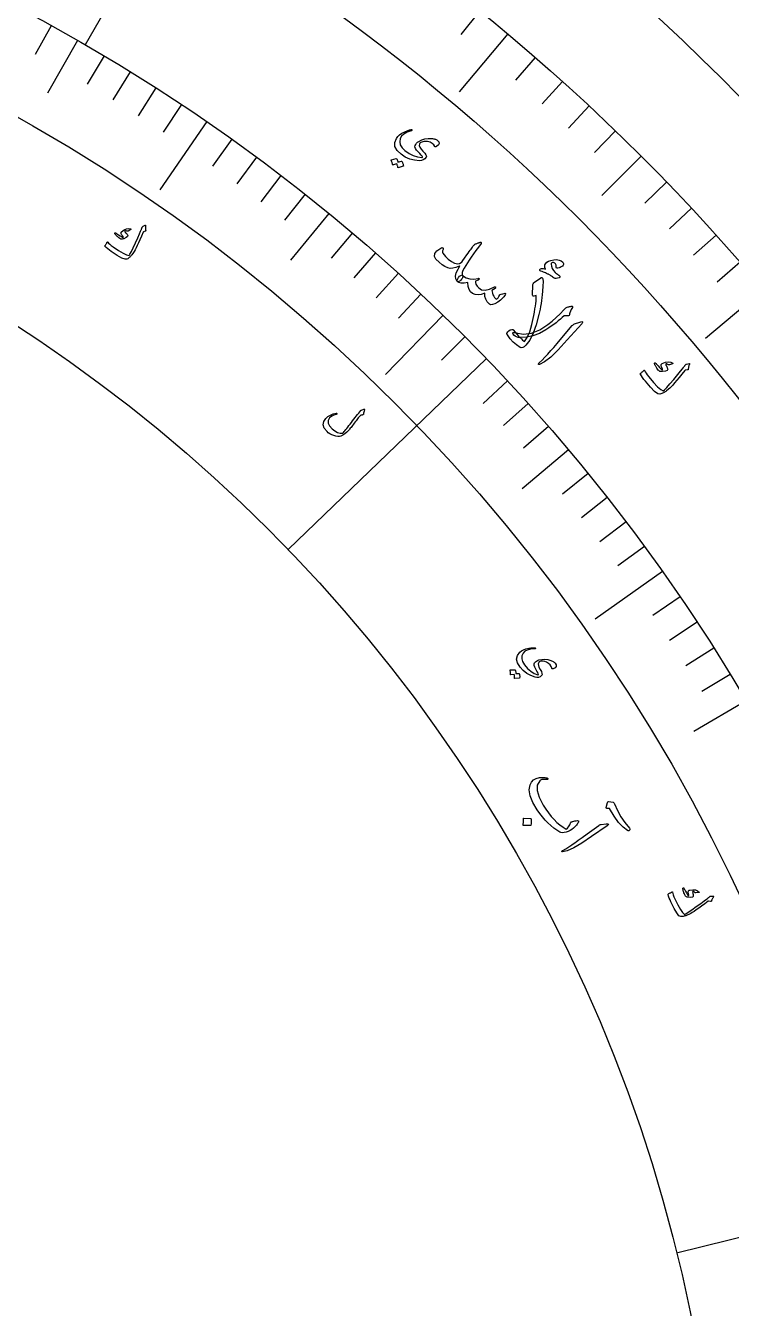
# Model space of a CAD drawing. Header units: millimetres. Extents: x -92 to 92, y -92 to 120.
# Drawn here: x 34.4 to 62.8, y 12.7 to 64.5 of the extents above; entities that cross this region are included whole.
import ezdxf

# ---------------------------------------------------------------- set-up
doc = ezdxf.new("R2010")
doc.units = ezdxf.units.MM
for name, color, linetype in [('ENGRAVE', 7, 'Continuous'), ('ENGRAVE_FINE', 8, 'Continuous'), ('TEXT', 5, 'Continuous')]:
    doc.layers.add(name, color=color, linetype=linetype)

msp = doc.modelspace()

# ---------------------------------------------------------------- linework, layer by layer
at = {"layer": 'ENGRAVE'}
for points in [[(41.8563, 72.4972), (36.7688, 63.6853)], [(36.4719, 63.8558), (35.2608, 61.7353)], [(53.8094, 64.1275), (51.8472, 61.7891)], [(41.6785, 60.586), (39.7912, 57.8425)], [(59.1937, 59.1937), (57.6108, 57.6108)], [(46.6014, 56.8865), (45.0539, 54.9974)], [(64.1275, 53.8094), (61.7891, 51.8472)], [(51.2054, 52.7804), (48.8867, 50.3903)], [(52.9502, 51.0298), (44.9577, 43.3272)], [(56.2623, 47.3531), (54.394, 45.7807)], [(60.0495, 42.4478), (57.3303, 40.5257)], [(63.4176, 37.2286), (61.3117, 35.9923)], [(71.3957, 17.6188), (60.619, 14.9593)]]:
    msp.add_lwpolyline(points, dxfattribs=at)
for radius in [90.65, 90.65, 88.2219, 83.7125, 83.7125, 80.1513, 73.5375, 73.5375, 69.6525, 62.4375, 62.4375]:
    msp.add_circle((0, 0), radius, dxfattribs=at)
at = {"layer": 'ENGRAVE_FINE'}
for points in [[(52.682, 65.0568), (51.9136, 64.1079)], [(35.3998, 64.4563), (34.7586, 63.2888)], [(37.5342, 63.2372), (36.8543, 62.0918)], [(54.9203, 63.1786), (54.1193, 62.2571)], [(38.5863, 62.6008), (37.8874, 61.4669)], [(56.0146, 62.2105), (55.1976, 61.3031)], [(39.6279, 61.9467), (38.9101, 60.8246)], [(40.6587, 61.275), (39.9223, 60.1652)], [(57.0918, 61.2234), (56.2591, 60.3305)], [(58.1516, 60.2177), (57.3034, 59.3394)], [(42.6869, 59.8798), (41.9137, 58.7952)], [(43.6837, 59.1566), (42.8925, 58.085)], [(44.6686, 58.4165), (43.8595, 57.3584)], [(60.2177, 58.1516), (59.3394, 57.3034)], [(45.6412, 57.6597), (44.8145, 56.6153)], [(61.2234, 57.0918), (60.3305, 56.2591)], [(47.5488, 56.097), (46.6875, 55.0809)], [(62.2105, 56.0146), (61.3031, 55.1976)], [(48.4832, 55.2915), (47.605, 54.29)], [(63.1786, 54.9203), (62.2571, 54.1193)], [(49.4042, 54.47), (48.5094, 53.4834)], [(50.3117, 53.6329), (49.4004, 52.6615)], [(52.085, 51.9126), (51.1415, 50.9723)], [(53.8007, 50.1323), (52.8262, 49.2242)], [(54.6365, 49.2201), (53.6468, 48.3286)], [(55.4571, 48.2937), (54.4526, 47.4189)], [(57.0519, 46.3987), (56.0185, 45.5583)], [(57.8257, 45.4308), (56.7783, 44.6079)], [(58.5834, 44.4495), (57.5222, 43.6443)], [(59.3247, 43.455), (58.2502, 42.6679)], [(60.7576, 41.428), (59.6571, 40.6776)], [(61.4486, 40.3959), (60.3356, 39.6642)], [(62.1225, 39.3518), (60.9972, 38.639)], [(62.7789, 38.2959), (61.6417, 37.6023)]]:
    msp.add_lwpolyline(points, dxfattribs=at)
at = {"layer": 'TEXT'}
for points in [[(50.8712, 59.5898), (50.8305, 59.6571), (50.7677, 59.7119), (50.6829, 59.7539), (50.576, 59.7833), (50.4986, 59.7905), (50.4238, 59.7841), (50.3516, 59.7642), (50.282, 59.7308), (50.2705, 59.7221), (50.2609, 59.7111), (50.253, 59.6978), (50.247, 59.6822), (50.2432, 59.6211), (50.266, 59.5535), (50.3153, 59.4791), (50.3911, 59.398), (50.4665, 59.3186), (50.513, 59.2513), (50.5306, 59.1961), (50.5193, 59.153), (50.4665, 59.0879), (50.4055, 59.0417), (50.3364, 59.0146), (50.2592, 59.0064), (50.0544, 59.0273), (49.8611, 59.0782), (49.6791, 59.1591), (49.5082, 59.2702), (49.3484, 59.4235), (49.264, 59.5807), (49.255, 59.7423), (49.3217, 59.9084), (49.3788, 59.9827), (49.4538, 60.0527), (49.5467, 60.1182), (49.6577, 60.1793), (49.6911, 60.1942), (49.7241, 60.2079), (49.7567, 60.2205), (49.7889, 60.2319), (49.821, 60.2421), (49.853, 60.2512), (49.8851, 60.2591), (49.9171, 60.2659), (49.9323, 60.2672), (49.9426, 60.2642), (49.948, 60.2572), (49.9484, 60.246), (49.945, 60.2354), (49.9392, 60.2268), (49.931, 60.2202), (49.9203, 60.2156), (49.7504, 60.1587), (49.6198, 60.0884), (49.5285, 60.0052), (49.4762, 59.9091), (49.4558, 59.7791), (49.4806, 59.6549), (49.5506, 59.5363), (49.6657, 59.4231), (49.8343, 59.3033), (50.0038, 59.2163), (50.1745, 59.162), (50.3464, 59.1405), (50.3582, 59.1409), (50.366, 59.1449), (50.3695, 59.1524), (50.369, 59.1635), (50.3553, 59.1947), (50.3229, 59.2389), (50.2717, 59.2959), (50.2017, 59.3656), (50.1332, 59.4397), (50.0897, 59.5068), (50.0713, 59.5669), (50.078, 59.6201), (50.1018, 59.6694), (50.1347, 59.7143), (50.1767, 59.755), (50.2279, 59.7913), (50.3439, 59.8497), (50.4691, 59.8878), (50.6036, 59.9058), (50.7472, 59.9033), (50.7837, 59.9006), (50.8177, 59.8963), (50.8491, 59.8903), (50.8781, 59.8827), (50.9045, 59.8736), (50.9283, 59.8633), (50.9497, 59.8518), (50.9684, 59.839), (51.0302, 59.7756), (51.0463, 59.7114), (51.0169, 59.6463), (50.9421, 59.5806), (50.9167, 59.5673), (50.8964, 59.5644), (50.8813, 59.5719), (50.8712, 59.5898)], [(49.5263, 58.9914), (49.5303, 58.9918), (49.5344, 58.9905), (49.5387, 58.9877), (49.5431, 58.9833), (49.5547, 58.9624), (49.5652, 58.9414), (49.5747, 58.9201), (49.583, 58.8987), (49.5902, 58.8768), (49.5963, 58.8544), (49.6014, 58.8313), (49.6054, 58.8077), (49.6051, 58.8018), (49.603, 58.7969), (49.5993, 58.7931), (49.5938, 58.7904), (49.3984, 58.7267), (49.3946, 58.7269), (49.3913, 58.7297), (49.3883, 58.7352), (49.3858, 58.7433), (49.3847, 58.7497), (49.3823, 58.7594), (49.3785, 58.7722), (49.3734, 58.7882), (49.3669, 58.8077), (49.359, 58.8307), (49.3496, 58.8574), (49.3389, 58.8877), (49.1861, 58.8388), (49.1804, 58.8381), (49.1758, 58.8406), (49.1725, 58.8462), (49.1703, 58.855), (49.1683, 58.8626), (49.1651, 58.8743), (49.1605, 58.8901), (49.1545, 58.9101), (49.147, 58.9343), (49.1377, 58.963), (49.1265, 58.9962), (49.1136, 59.0338), (49.1131, 59.0387), (49.1141, 59.0424), (49.1167, 59.0448), (49.1207, 59.0459), (49.3132, 59.1038), (49.3172, 59.1042), (49.3214, 59.103), (49.3256, 59.1001), (49.3301, 59.0957), (49.3406, 59.0788), (49.3501, 59.0614), (49.3585, 59.0436), (49.3658, 59.0255), (49.3721, 59.007), (49.3775, 58.9883), (49.382, 58.9695), (49.3856, 58.9505)], [(39.21, 56.384), (39.207, 56.3588), (39.2052, 56.3342), (39.2044, 56.3104), (39.2048, 56.2871), (39.2063, 56.2645), (39.2092, 56.2424), (39.2133, 56.2208), (39.2188, 56.1997), (39.2195, 56.1895), (39.2159, 56.1807), (39.2082, 56.1732), (39.1961, 56.1671), (39.129, 56.1376), (39.1221, 56.1341), (39.1166, 56.1309), (39.1126, 56.128), (39.1101, 56.1253), (39.0417, 55.9664), (38.9789, 55.8236), (38.9217, 55.6968), (38.87, 55.586), (38.824, 55.4913), (38.7835, 55.4129), (38.7487, 55.3509), (38.7195, 55.3051), (38.6608, 55.2212), (38.6407, 55.1957), (38.6193, 55.171), (38.5965, 55.147), (38.5723, 55.1239), (38.5467, 55.1016), (38.5195, 55.0802), (38.4908, 55.0597), (38.4605, 55.0402), (38.3808, 55.0355), (38.2484, 55.0867), (38.0631, 55.1935), (37.8244, 55.3553), (37.7517, 55.4087), (37.6858, 55.4599), (37.6265, 55.509), (37.5739, 55.5559), (37.5702, 55.5617), (37.5687, 55.5676), (37.5694, 55.5736), (37.5724, 55.5796), (37.5888, 55.6072), (37.6038, 55.6321), (37.6176, 55.6545), (37.6301, 55.6743), (37.6415, 55.6916), (37.6518, 55.7068), (37.6612, 55.7199), (37.6696, 55.7308), (37.6746, 55.7366), (37.6793, 55.7387), (37.6836, 55.7369), (37.6875, 55.7313), (37.7196, 55.6917), (37.7654, 55.6476), (37.8251, 55.5987), (37.8985, 55.545), (38.1224, 55.3917), (38.3045, 55.2817), (38.4451, 55.2154), (38.5444, 55.1931), (38.5807, 55.2453), (38.6362, 55.3474), (38.7109, 55.4995), (38.8046, 55.7017), (38.8968, 55.9052), (38.9658, 56.0597), (39.0117, 56.1649), (39.0347, 56.221), (39.0405, 56.2366), (39.046, 56.2513), (39.0511, 56.2649), (39.0558, 56.2775), (39.0601, 56.289), (39.0638, 56.2993), (39.067, 56.3083), (39.0697, 56.3161), (39.0766, 56.3325), (39.0856, 56.3465), (39.0968, 56.3579), (39.1101, 56.3669), (39.1886, 56.4091), (39.1944, 56.4116), (39.1993, 56.4124), (39.2035, 56.4116), (39.2068, 56.4092), (39.2094, 56.404), (39.2108, 56.3981), (39.211, 56.3914), (39.21, 56.384)], [(38.6124, 56.2688), (38.6154, 56.2661), (38.6173, 56.2629), (38.6182, 56.2591), (38.6181, 56.2547), (38.6169, 56.2516), (38.6151, 56.2486), (38.6128, 56.2456), (38.6098, 56.2427), (38.5107, 56.1765), (38.4999, 56.1703), (38.4903, 56.1664), (38.482, 56.1648), (38.475, 56.1655), (38.4489, 56.1743), (38.4248, 56.179), (38.4026, 56.1794), (38.3824, 56.1757), (38.3757, 56.1711), (38.3744, 56.1622), (38.3785, 56.149), (38.3879, 56.1315), (38.3953, 56.1215), (38.4032, 56.1115), (38.4116, 56.1015), (38.4204, 56.0914), (38.4299, 56.0813), (38.44, 56.0711), (38.4508, 56.0607), (38.4623, 56.0501), (38.4938, 56.0017), (38.4823, 55.9546), (38.4276, 55.909), (38.33, 55.8647), (38.2958, 55.8551), (38.2654, 55.8502), (38.2388, 55.8499), (38.216, 55.8542), (38.1941, 55.8634), (38.1663, 55.88), (38.1329, 55.9039), (38.0937, 55.9352), (38.0739, 55.9517), (38.0557, 55.968), (38.039, 55.9842), (38.0239, 56.0004), (38.01, 56.0161), (37.9972, 56.0311), (37.9855, 56.0453), (37.9749, 56.0589), (37.9696, 56.0692), (37.9673, 56.0785), (37.9677, 56.0869), (37.971, 56.0943), (37.9767, 56.1003), (37.9832, 56.103), (37.9906, 56.1022), (37.9989, 56.0981), (38.0242, 56.0833), (38.0526, 56.0661), (38.0841, 56.0464), (38.1188, 56.0243), (38.1833, 55.983), (38.2353, 55.953), (38.2747, 55.9344), (38.3016, 55.9273), (38.3058, 55.9274), (38.3092, 55.929), (38.3117, 55.9322), (38.3133, 55.937), (38.3135, 55.9405), (38.3123, 55.9447), (38.3095, 55.9495), (38.3054, 55.9551), (38.2634, 56.0015), (38.2464, 56.0219), (38.2337, 56.042), (38.2252, 56.0617), (38.2209, 56.081), (38.2198, 56.1011), (38.2231, 56.1187), (38.2308, 56.134), (38.2429, 56.1469), (38.3412, 56.2228), (38.4355, 56.2684), (38.5259, 56.2838), (38.6124, 56.2688)], [(51.9887, 54.378), (51.9987, 54.3513), (51.9998, 54.3232), (51.9923, 54.2936), (51.9759, 54.2625), (51.9517, 54.2279), (51.9252, 54.198), (51.8964, 54.1727), (51.8653, 54.1521), (51.8351, 54.138), (51.8088, 54.1325), (51.7864, 54.1355), (51.7679, 54.147), (51.712, 54.2412), (51.7, 54.3553), (51.7318, 54.4895), (51.8073, 54.6439), (51.8219, 54.669), (51.8346, 54.6908), (51.8454, 54.7092), (51.8542, 54.7242), (51.861, 54.736), (51.8659, 54.7443), (51.8688, 54.7493), (51.8698, 54.751), (51.8731, 54.7622), (51.8712, 54.768), (51.8642, 54.7683), (51.8519, 54.7631), (51.7145, 54.7054), (51.5923, 54.6738), (51.485, 54.6681), (51.3928, 54.6885), (51.2815, 54.7418), (51.165, 54.8191), (51.0433, 54.9203), (50.9161, 55.0455), (50.8537, 55.1536), (50.8668, 55.2637), (50.9555, 55.3761), (51.12, 55.4904), (51.1432, 55.5009), (51.1639, 55.5054), (51.1821, 55.5038), (51.1976, 55.4961), (51.2086, 55.4838), (51.2131, 55.4685), (51.2112, 55.45), (51.2028, 55.4285), (51.1848, 55.3826), (51.1772, 55.3421), (51.1801, 55.3071), (51.1934, 55.2775), (51.2986, 55.1447), (51.4131, 55.0344), (51.5371, 54.9463), (51.6705, 54.8806), (51.7377, 54.8618), (51.8048, 54.8589), (51.8717, 54.872), (51.9386, 54.9011), (51.9591, 54.9253), (52.0034, 54.9851), (52.0715, 55.0805), (52.1634, 55.2114), (52.2129, 55.281), (52.2578, 55.3438), (52.2979, 55.3998), (52.3334, 55.4488), (52.3638, 55.4908), (52.3886, 55.5255), (52.4078, 55.553), (52.4214, 55.5733), (52.4442, 55.6024), (52.4669, 55.6255), (52.4895, 55.6426), (52.512, 55.6537), (52.5422, 55.6654), (52.5704, 55.6762), (52.5965, 55.6862), (52.6206, 55.6953), (52.6425, 55.7038), (52.6621, 55.7117), (52.6793, 55.7191), (52.6941, 55.726), (52.7071, 55.7305), (52.7186, 55.7309), (52.7287, 55.7271), (52.7374, 55.7192), (52.7434, 55.7069), (52.7452, 55.6947), (52.7429, 55.6828), (52.7365, 55.6712), (52.6275, 55.5242), (52.5255, 55.3838), (52.4304, 55.2499), (52.3423, 55.1226), (52.2611, 55.0019), (52.1864, 54.888), (52.1185, 54.781), (52.0573, 54.6807), (52.005, 54.5825), (51.9761, 54.4993), (51.9707, 54.4311), (51.9887, 54.378)], [(55.6878, 54.2721), (55.6483, 54.3001), (55.6116, 54.326), (55.5776, 54.3497), (55.5462, 54.3713), (55.5176, 54.3903), (55.4917, 54.4066), (55.4685, 54.4202), (55.448, 54.4309), (55.4265, 54.4412), (55.4005, 54.4533), (55.3698, 54.4673), (55.3345, 54.4831), (55.2944, 54.5005), (55.2493, 54.5195), (55.1993, 54.54), (55.1444, 54.5619), (55.1238, 54.5726), (55.1105, 54.5861), (55.1045, 54.6022), (55.1057, 54.6211), (55.1252, 54.651), (55.169, 54.6645), (55.2371, 54.6616), (55.3295, 54.6423), (55.3108, 54.7086), (55.3042, 54.7664), (55.3098, 54.8156), (55.3275, 54.8564), (55.3806, 54.9135), (55.4545, 54.959), (55.5493, 54.9929), (55.6651, 55.015), (55.7826, 55.0208), (55.8824, 55.0058), (55.9646, 54.97), (56.0291, 54.9135), (56.0542, 54.8714), (56.0598, 54.8314), (56.0458, 54.7936), (56.0123, 54.758), (55.9688, 54.727), (55.9246, 54.703), (55.8797, 54.6861), (55.8341, 54.6762), (55.7969, 54.6744), (55.7722, 54.6823), (55.7598, 54.6997), (55.7597, 54.7266), (55.7644, 54.7621), (55.7611, 54.7949), (55.7499, 54.825), (55.7306, 54.8525), (55.7063, 54.8772), (55.6798, 54.894), (55.6511, 54.9028), (55.6203, 54.9037), (55.5906, 54.8972), (55.5701, 54.8838), (55.559, 54.8635), (55.5572, 54.8362), (55.5702, 54.7538), (55.6026, 54.67), (55.6543, 54.5847), (55.7253, 54.4979), (55.7324, 54.4912), (55.7407, 54.4841), (55.7503, 54.4767), (55.7612, 54.4689), (55.7731, 54.4606), (55.7861, 54.4516), (55.8, 54.442), (55.8148, 54.4317), (55.8307, 54.4203), (55.8452, 54.4101), (55.8582, 54.401), (55.8697, 54.3931), (55.8799, 54.3861), (55.8886, 54.3795), (55.8958, 54.3735), (55.9017, 54.368), (55.9111, 54.3561), (55.9164, 54.3439), (55.9175, 54.3316), (55.9145, 54.3191), (55.91, 54.3087), (55.9043, 54.3003), (55.8973, 54.2938), (55.889, 54.2893), (55.8182, 54.2699), (55.761, 54.2605), (55.7175, 54.2612), (55.6878, 54.2721)], [(53.7041, 53.6687), (53.7133, 53.667), (53.7185, 53.6593), (53.7197, 53.6456), (53.7167, 53.6259), (53.7065, 53.5978), (53.6859, 53.5637), (53.655, 53.5238), (53.6137, 53.4778), (53.5648, 53.4275), (53.5138, 53.3819), (53.4605, 53.341), (53.4051, 53.3048), (53.288, 53.2436), (53.1931, 53.2106), (53.1201, 53.2057), (53.0691, 53.2289), (52.9862, 53.3218), (52.9275, 53.426), (52.893, 53.5416), (52.8827, 53.6687), (52.7434, 53.6218), (52.6157, 53.6039), (52.4994, 53.615), (52.3945, 53.6552), (52.3102, 53.7237), (52.2509, 53.8197), (52.2165, 53.9434), (52.2067, 54.0948), (52.0604, 54.074), (51.9385, 54.0757), (51.8411, 54.1), (51.7679, 54.147), (51.7622, 54.1659), (51.7707, 54.1984), (51.7933, 54.2443), (51.8299, 54.3038), (51.8727, 54.3563), (51.9134, 54.3861), (51.9521, 54.3934), (51.9887, 54.378), (52.1321, 54.292), (52.2851, 54.2449), (52.4478, 54.2368), (52.6203, 54.2677), (52.6297, 54.2694), (52.6379, 54.2693), (52.6448, 54.2672), (52.6505, 54.2632), (52.656, 54.2567), (52.6595, 54.2495), (52.6612, 54.2417), (52.661, 54.2332), (52.6501, 54.2172), (52.622, 54.1993), (52.5766, 54.1797), (52.514, 54.1581), (52.5105, 54.0982), (52.5308, 54.0317), (52.5749, 53.9587), (52.6429, 53.8791), (52.7548, 53.8078), (52.8982, 53.7917), (53.0733, 53.8308), (53.2802, 53.9249), (53.2907, 53.9299), (53.2996, 53.9319), (53.307, 53.9312), (53.3129, 53.9276), (53.3194, 53.9199), (53.3237, 53.9119), (53.3258, 53.9036), (53.3257, 53.895), (53.3226, 53.8855), (53.3183, 53.8773), (53.3126, 53.8704), (53.3058, 53.8647), (53.1756, 53.7837), (53.1792, 53.7283), (53.1919, 53.6701), (53.2136, 53.6092), (53.2444, 53.5455), (53.2796, 53.4888), (53.3123, 53.4515), (53.3424, 53.4337), (53.37, 53.4353), (53.3966, 53.4533), (53.4259, 53.4874), (53.458, 53.5375), (53.4929, 53.6036), (53.5099, 53.6152), (53.5507, 53.63), (53.6154, 53.6478), (53.7041, 53.6687)], [(54.0344, 52.1925), (54.1109, 52.0977), (54.1817, 52.0134), (54.2468, 51.9395), (54.3063, 51.8762), (54.3602, 51.8231), (54.4085, 51.7799), (54.4514, 51.7466), (54.4886, 51.7233), (54.5968, 51.8873), (54.6953, 52.1165), (54.7838, 52.4115), (54.8613, 52.7724), (54.8858, 52.909), (54.9069, 53.0353), (54.9248, 53.1511), (54.9393, 53.2565), (54.9505, 53.3513), (54.9581, 53.4353), (54.9623, 53.5085), (54.9631, 53.5708), (54.8592, 53.5451), (54.8353, 53.5537), (54.8189, 53.5686), (54.8101, 53.5896), (54.809, 53.6168), (54.8221, 53.9786), (54.8282, 54.017), (54.8416, 54.0511), (54.8623, 54.081), (54.8903, 54.1067), (55.146, 54.2873), (55.1648, 54.2992), (55.1809, 54.305), (55.194, 54.3049), (55.2044, 54.2988), (55.226, 54.2442), (55.2347, 54.1324), (55.2301, 53.9635), (55.212, 53.7376), (55.1994, 53.6113), (55.1853, 53.488), (55.1698, 53.3677), (55.1528, 53.2503), (55.1345, 53.1358), (55.1148, 53.0243), (55.0937, 52.9158), (55.0712, 52.8102), (54.9623, 52.3958), (54.8375, 52.0508), (54.6978, 51.7746), (54.544, 51.5668), (54.4777, 51.5074), (54.4159, 51.4735), (54.3588, 51.4652), (54.3062, 51.4823), (54.1667, 51.5807), (54.0351, 51.6974), (53.9112, 51.8323), (53.7949, 51.9856), (53.7848, 52.0003), (53.7787, 52.0139), (53.7766, 52.0266), (53.7786, 52.0383), (53.8156, 52.1056), (53.861, 52.156), (53.9149, 52.1895), (53.9771, 52.2058), (53.9986, 52.2076), (54.0153, 52.2059), (54.0273, 52.2009), (54.0344, 52.1925)], [(54.3076, 51.8774), (54.2355, 51.8851), (54.1694, 51.905), (54.1092, 51.9374), (54.0549, 51.982), (54.0287, 52.0124), (54.0136, 52.0377), (54.0097, 52.0577), (54.0169, 52.0726), (54.0349, 52.0827), (54.061, 52.0858), (54.095, 52.0818), (54.137, 52.0708), (54.4529, 52.0199), (54.7743, 52.0581), (55.1013, 52.1857), (55.4341, 52.4033), (55.6042, 52.5409), (55.7675, 52.6851), (55.924, 52.8357), (56.0737, 52.993), (56.117, 53.0387), (56.1538, 53.0725), (56.184, 53.0945), (56.2077, 53.1046), (56.2438, 53.1129), (56.2759, 53.1203), (56.3038, 53.127), (56.3275, 53.1328), (56.3473, 53.1377), (56.3633, 53.1415), (56.3754, 53.1442), (56.3837, 53.1457), (56.3966, 53.1454), (56.4072, 53.1428), (56.4155, 53.1382), (56.4216, 53.1314), (56.4263, 53.1202), (56.4282, 53.1101), (56.4272, 53.1011), (56.4234, 53.0932), (56.3738, 53.009), (56.3373, 52.9373), (56.314, 52.8781), (56.304, 52.8314), (56.2977, 52.7972), (56.2831, 52.7732), (56.2601, 52.7594), (56.2288, 52.7558), (56.0844, 52.7592), (56.0117, 52.6885), (55.9337, 52.6181), (55.8504, 52.5479), (55.7616, 52.4778), (55.6675, 52.4076), (55.5681, 52.3369), (55.4633, 52.2658), (55.3532, 52.1941), (55.0899, 52.0486), (54.8278, 51.9475), (54.5671, 51.8905), (54.3076, 51.8774)], [(56.7201, 52.5047), (56.7919, 52.5238), (56.8278, 52.5189), (56.8278, 52.4902), (56.7919, 52.4375), (56.2087, 51.7866), (55.8491, 51.3889), (55.5426, 51.0921), (55.2896, 50.8957), (55.0905, 50.7994), (55.0698, 50.7963), (55.056, 50.7975), (55.0489, 50.8033), (55.0485, 50.8134), (55.052, 50.825), (55.059, 50.8375), (55.0694, 50.8507), (55.0833, 50.8647), (55.1963, 50.9691), (55.3114, 51.0849), (55.4284, 51.2123), (55.5474, 51.3513), (55.5791, 51.387), (55.6638, 51.4844), (55.8014, 51.6435), (55.9917, 51.8646), (56.4091, 52.3597), (56.4329, 52.3842), (56.4572, 52.4044), (56.4821, 52.42), (56.5074, 52.4312)], [(61.1345, 50.799), (61.124, 50.7731), (61.1148, 50.7476), (61.107, 50.7226), (61.1005, 50.6978), (61.0955, 50.6734), (61.092, 50.6491), (61.0901, 50.625), (61.0898, 50.601), (61.0875, 50.59), (61.0811, 50.5817), (61.0707, 50.5761), (61.0561, 50.5732), (60.9763, 50.5615), (60.9679, 50.5599), (60.9612, 50.5581), (60.9561, 50.5561), (60.9527, 50.554), (60.8336, 50.4056), (60.7251, 50.2727), (60.6273, 50.155), (60.54, 50.0526), (60.4634, 49.9658), (60.3976, 49.8945), (60.3425, 49.8389), (60.2981, 49.7989), (60.2113, 49.7272), (60.1825, 49.7061), (60.1525, 49.6861), (60.1213, 49.6674), (60.0889, 49.6499), (60.0552, 49.6338), (60.0201, 49.6191), (59.9837, 49.6059), (59.9458, 49.594), (59.8599, 49.6124), (59.7346, 49.7056), (59.5694, 49.8732), (59.3638, 50.1149), (59.3025, 50.1928), (59.2476, 50.2665), (59.1991, 50.3359), (59.1572, 50.4012), (59.1549, 50.4084), (59.1551, 50.4151), (59.1576, 50.4212), (59.1625, 50.4268), (59.188, 50.4512), (59.2113, 50.4732), (59.2325, 50.4928), (59.2515, 50.5101), (59.2687, 50.5252), (59.2841, 50.5383), (59.2979, 50.5493), (59.31, 50.5584), (59.3171, 50.5631), (59.3226, 50.5639), (59.3266, 50.5608), (59.3291, 50.5537), (59.3515, 50.5023), (59.3871, 50.442), (59.436, 50.3727), (59.4981, 50.2942), (59.6905, 50.0659), (59.8513, 49.8958), (59.9808, 49.7843), (60.0796, 49.7315), (60.1334, 49.7762), (60.2222, 49.8682), (60.346, 50.0076), (60.5046, 50.1944), (60.662, 50.3832), (60.7805, 50.5267), (60.86, 50.6248), (60.9008, 50.6775), (60.9116, 50.6924), (60.9217, 50.7063), (60.9311, 50.7192), (60.9398, 50.7312), (60.9477, 50.7421), (60.9547, 50.7519), (60.9608, 50.7606), (60.9659, 50.7681), (60.978, 50.7835), (60.9916, 50.7956), (61.0068, 50.8045), (61.0236, 50.8101), (61.1192, 50.8318), (61.126, 50.8328), (61.1315, 50.8322), (61.1357, 50.8301), (61.1384, 50.8266), (61.1397, 50.8204), (61.1394, 50.8137), (61.1377, 50.8066), (61.1345, 50.799)], [(60.4674, 50.8519), (60.4697, 50.8482), (60.4708, 50.8442), (60.4707, 50.8399), (60.4693, 50.8353), (60.4671, 50.8323), (60.4643, 50.8296), (60.461, 50.8272), (60.457, 50.825), (60.3324, 50.7839), (60.3192, 50.7805), (60.3079, 50.7791), (60.2986, 50.7799), (60.2914, 50.7827), (60.2664, 50.7997), (60.2422, 50.8117), (60.2188, 50.8187), (60.1962, 50.8207), (60.1878, 50.8177), (60.1838, 50.8087), (60.1842, 50.7935), (60.1891, 50.7722), (60.194, 50.7594), (60.1995, 50.7465), (60.2054, 50.7334), (60.2118, 50.7202), (60.2189, 50.7067), (60.2266, 50.6929), (60.235, 50.6787), (60.244, 50.6641), (60.2633, 50.6035), (60.2372, 50.5571), (60.1659, 50.5248), (60.0494, 50.5064), (60.0103, 50.5063), (59.9766, 50.51), (59.9483, 50.5175), (59.9255, 50.5287), (59.9049, 50.5449), (59.8804, 50.5706), (59.852, 50.6058), (59.8196, 50.6505), (59.8035, 50.6737), (59.789, 50.6964), (59.7761, 50.7185), (59.7648, 50.7401), (59.7547, 50.7608), (59.7455, 50.7805), (59.7373, 50.799), (59.73, 50.8165), (59.7275, 50.8289), (59.7277, 50.8395), (59.7306, 50.8483), (59.7363, 50.8551), (59.7441, 50.8599), (59.7518, 50.8608), (59.7595, 50.8578), (59.767, 50.851), (59.7895, 50.8279), (59.8145, 50.8013), (59.8422, 50.7711), (59.8723, 50.7375), (59.9286, 50.6748), (59.9749, 50.6278), (60.0113, 50.5965), (60.0377, 50.581), (60.0422, 50.5799), (60.0462, 50.5807), (60.0498, 50.5833), (60.0529, 50.5879), (60.0542, 50.5915), (60.0541, 50.5964), (60.0526, 50.6023), (60.0498, 50.6094), (60.0189, 50.671), (60.007, 50.6976), (59.9994, 50.7226), (59.9962, 50.7459), (59.9973, 50.7677), (60.002, 50.7893), (60.0107, 50.807), (60.0234, 50.821), (60.04, 50.8311), (60.1664, 50.8827), (60.2798, 50.9034), (60.3801, 50.8931), (60.4674, 50.8519)], [(48.0116, 48.9956), (48.0188, 48.9976), (48.0254, 48.9975), (48.0315, 48.9953), (48.037, 48.9912), (48.0412, 48.9855), (48.0429, 48.9789), (48.0422, 48.9713), (48.0391, 48.9629), (48.0196, 48.9148), (48.0057, 48.8705), (47.9972, 48.8299), (47.9943, 48.7931), (47.9921, 48.7809), (47.9853, 48.7712), (47.9738, 48.7638), (47.9576, 48.7589), (47.9489, 48.7574), (47.9406, 48.7559), (47.9326, 48.7544), (47.925, 48.7529), (47.9178, 48.7515), (47.9113, 48.7502), (47.9052, 48.7492), (47.8998, 48.7484), (47.8901, 48.7465), (47.8805, 48.7424), (47.871, 48.736), (47.8614, 48.7275), (47.8379, 48.6999), (47.8127, 48.6695), (47.7858, 48.6363), (47.7571, 48.6001), (47.7266, 48.5612), (47.6942, 48.5196), (47.6598, 48.4752), (47.6236, 48.4282), (47.588, 48.3807), (47.5542, 48.3364), (47.5223, 48.2952), (47.4921, 48.2572), (47.4638, 48.2222), (47.4373, 48.1899), (47.4126, 48.1604), (47.3898, 48.1338), (47.3189, 48.0579), (47.2439, 47.9938), (47.1648, 47.9414), (47.0815, 47.9008), (47.0242, 47.8852), (46.9579, 47.8839), (46.8827, 47.8967), (46.7985, 47.9236), (46.7144, 47.9599), (46.6407, 47.9994), (46.5774, 48.0421), (46.5245, 48.088), (46.4154, 48.2271), (46.371, 48.3621), (46.3915, 48.4931), (46.4772, 48.6204), (46.5617, 48.6955), (46.6592, 48.7548), (46.77, 48.7982), (46.8939, 48.8257), (46.9021, 48.8264), (46.9087, 48.8252), (46.914, 48.8222), (46.9178, 48.8172), (46.9208, 48.8109), (46.9221, 48.8051), (46.9218, 48.7998), (46.9198, 48.7951), (46.9157, 48.789), (46.9107, 48.7842), (46.9048, 48.7806), (46.8979, 48.7784), (46.7986, 48.7444), (46.7197, 48.7099), (46.6611, 48.6751), (46.6229, 48.6399), (46.5708, 48.5353), (46.5709, 48.4271), (46.6233, 48.3152), (46.7278, 48.1994), (46.839, 48.1126), (46.9491, 48.0547), (47.0581, 48.0257), (47.1662, 48.0255), (47.1906, 48.0527), (47.2184, 48.0851), (47.2497, 48.1227), (47.2845, 48.1655), (47.3228, 48.2136), (47.3644, 48.2674), (47.4095, 48.3267), (47.4581, 48.3917), (47.5088, 48.458), (47.559, 48.5231), (47.6086, 48.5869), (47.6576, 48.6494), (47.7062, 48.7105), (47.7545, 48.7702), (47.8024, 48.8283), (47.8499, 48.885), (47.8935, 48.9417), (47.8995, 48.9472), (47.9056, 48.9518), (47.912, 48.9554), (47.9185, 48.9582)], [(55.5856, 38.5508), (55.5654, 38.6194), (55.5229, 38.6821), (55.4581, 38.7387), (55.371, 38.7893), (55.3045, 38.8135), (55.2373, 38.8252), (55.1692, 38.8245), (55.1003, 38.8112), (55.0882, 38.8062), (55.0771, 38.7988), (55.0672, 38.7889), (55.0583, 38.7766), (55.0408, 38.7238), (55.0452, 38.659), (55.0713, 38.5822), (55.1191, 38.4934), (55.167, 38.4062), (55.1923, 38.3363), (55.1949, 38.2837), (55.1751, 38.2484), (55.1135, 38.2033), (55.0493, 38.1769), (54.9822, 38.1691), (54.9125, 38.1798), (54.7373, 38.2455), (54.5792, 38.3349), (54.438, 38.4481), (54.3135, 38.5852), (54.2085, 38.7569), (54.1707, 38.9146), (54.2002, 39.0587), (54.2972, 39.1893), (54.3645, 39.2414), (54.4466, 39.2856), (54.5435, 39.3218), (54.6551, 39.3499), (54.6879, 39.3553), (54.7201, 39.3597), (54.7517, 39.3632), (54.7827, 39.3658), (54.8132, 39.3674), (54.8435, 39.3679), (54.8735, 39.3675), (54.9033, 39.3661), (54.9169, 39.3637), (54.9253, 39.3587), (54.9284, 39.3513), (54.9262, 39.3413), (54.9207, 39.3328), (54.9136, 39.3266), (54.9048, 39.3227), (54.8944, 39.3211), (54.7319, 39.3103), (54.6009, 39.2787), (54.5013, 39.2267), (54.4331, 39.1542), (54.3852, 39.0447), (54.3782, 38.9298), (54.4123, 38.8093), (54.4873, 38.6833), (54.6078, 38.539), (54.7366, 38.4233), (54.874, 38.3361), (55.0202, 38.2774), (55.0307, 38.2751), (55.0384, 38.2768), (55.0433, 38.2826), (55.0454, 38.2924), (55.0406, 38.3231), (55.0223, 38.3694), (54.9905, 38.4313), (54.9452, 38.5088), (54.9021, 38.5898), (54.8794, 38.6588), (54.8771, 38.7159), (54.8954, 38.7611), (54.9277, 38.7989), (54.967, 38.8308), (55.0133, 38.8568), (55.0667, 38.877), (55.1822, 38.9014), (55.3012, 38.906), (55.4235, 38.8906), (55.5492, 38.8552), (55.5807, 38.8444), (55.6095, 38.8327), (55.6358, 38.8201), (55.6595, 38.8067), (55.6806, 38.7926), (55.6992, 38.778), (55.7153, 38.7629), (55.7288, 38.7473), (55.7684, 38.6773), (55.7677, 38.617), (55.7269, 38.5667), (55.6458, 38.5262), (55.6204, 38.5204), (55.6019, 38.5226), (55.5903, 38.5327), (55.5856, 38.5508)], [(54.2648, 38.336), (54.2684, 38.3354), (54.2718, 38.3334), (54.2749, 38.3299), (54.2777, 38.325), (54.2831, 38.304), (54.2875, 38.2831), (54.2908, 38.2622), (54.2932, 38.2415), (54.2945, 38.2206), (54.2947, 38.1994), (54.2938, 38.178), (54.2918, 38.1563), (54.2901, 38.1512), (54.2872, 38.1474), (54.283, 38.1449), (54.2776, 38.1438), (54.0911, 38.133), (54.0878, 38.134), (54.0856, 38.1372), (54.0842, 38.1427), (54.0839, 38.1505), (54.0844, 38.1564), (54.0846, 38.1654), (54.0842, 38.1775), (54.0834, 38.1928), (54.0822, 38.2114), (54.0806, 38.2335), (54.0785, 38.2591), (54.0761, 38.2882), (53.9305, 38.2804), (53.9253, 38.2812), (53.9219, 38.2844), (53.9203, 38.2901), (53.9204, 38.2984), (53.9204, 38.3055), (53.9203, 38.3165), (53.9199, 38.3315), (53.9193, 38.3504), (53.9183, 38.3734), (53.9167, 38.4008), (53.9146, 38.4325), (53.912, 38.4686), (53.9127, 38.473), (53.9144, 38.476), (53.9172, 38.4775), (53.921, 38.4775), (54.1036, 38.484), (54.1072, 38.4834), (54.1106, 38.4814), (54.1137, 38.4779), (54.1165, 38.473), (54.1219, 38.4557), (54.1262, 38.4382), (54.1294, 38.4207), (54.1316, 38.403), (54.1329, 38.3854), (54.1333, 38.3677), (54.1329, 38.3501), (54.1317, 38.3325)], [(56.6574, 32.3455), (56.6449, 32.314), (56.6292, 32.2826), (56.6102, 32.2515), (56.588, 32.2205), (56.5626, 32.1899), (56.5343, 32.1596), (56.5031, 32.1297), (56.469, 32.1002), (56.3973, 32.0464), (56.3221, 32.0005), (56.2432, 31.9624), (56.1608, 31.9323), (56.0829, 31.9131), (56.0149, 31.9068), (55.9567, 31.9132), (55.9084, 31.9323), (55.7852, 32.01), (55.6644, 32.0977), (55.5461, 32.1956), (55.4301, 32.3035), (55.3168, 32.4218), (55.2064, 32.5505), (55.0987, 32.6898), (54.9939, 32.8396), (54.8209, 33.1344), (54.7163, 33.3993), (54.6808, 33.6349), (54.7146, 33.842), (54.7717, 33.9539), (54.8542, 34.0405), (54.9622, 34.1015), (55.0958, 34.1368), (55.1272, 34.1402), (55.1603, 34.1421), (55.195, 34.1424), (55.2313, 34.1412), (55.2693, 34.1384), (55.3089, 34.1341), (55.3501, 34.1282), (55.393, 34.1207), (55.4059, 34.1173), (55.416, 34.1117), (55.4234, 34.104), (55.4279, 34.094), (55.4294, 34.0864), (55.4282, 34.0785), (55.4245, 34.0704), (55.4181, 34.0621), (55.4112, 34.0558), (55.4031, 34.052), (55.394, 34.0508), (55.3838, 34.0521), (55.3424, 34.0584), (55.3016, 34.0616), (55.2612, 34.0619), (55.2212, 34.0592), (55.1857, 34.0523), (55.1542, 34.0409), (55.1269, 34.0252), (55.1036, 34.0051), (55.0041, 33.8288), (54.9941, 33.6072), (55.0729, 33.3401), (55.2399, 33.0265), (55.3462, 32.8628), (55.4549, 32.7111), (55.5662, 32.5715), (55.6802, 32.4438), (55.797, 32.328), (55.9168, 32.2238), (56.0396, 32.1313), (56.1657, 32.0504), (56.2154, 32.0936), (56.263, 32.1547), (56.3085, 32.2337), (56.3519, 32.3306), (56.358, 32.3364), (56.3715, 32.3436), (56.3922, 32.3524), (56.4202, 32.3625), (56.4235, 32.3628), (56.4261, 32.3632), (56.4283, 32.3638), (56.4299, 32.3645), (56.4697, 32.3755), (56.5159, 32.3847), (56.5685, 32.3921), (56.6276, 32.3977), (56.6472, 32.3964), (56.6588, 32.3873), (56.6622, 32.3703), (56.6574, 32.3455)], [(58.7172, 32.0952), (58.7322, 32.073), (58.7384, 32.0514), (58.7357, 32.0306), (58.7242, 32.0104), (58.707, 31.9949), (58.6875, 31.9877), (58.6657, 31.9889), (58.6415, 31.9985), (58.4617, 32.1299), (58.282, 32.322), (58.1019, 32.5748), (57.9203, 32.8881), (57.8886, 32.8868), (57.8597, 32.8871), (57.8334, 32.8888), (57.8099, 32.8922), (57.7929, 32.8968), (57.7816, 32.9039), (57.7763, 32.9133), (57.7767, 32.9252), (57.8321, 33.1314), (57.8499, 33.1539), (57.8931, 33.1636), (57.9618, 33.1603), (58.0559, 33.1439), (58.0743, 33.1353), (58.0907, 33.1209), (58.105, 33.1006), (58.1172, 33.0744), (58.2319, 32.8085), (58.3701, 32.5569), (58.5318, 32.3193), (58.7172, 32.0952)], [(54.7309, 32.485), (54.7363, 32.4837), (54.741, 32.4803), (54.7453, 32.4747), (54.7489, 32.467), (54.7582, 32.4029), (54.761, 32.3389), (54.7572, 32.2752), (54.7469, 32.2117), (54.7439, 32.2044), (54.7396, 32.1994), (54.7339, 32.1967), (54.7268, 32.1964), (54.4484, 32.1997), (54.4408, 32.2014), (54.4361, 32.2067), (54.4343, 32.2154), (54.4355, 32.2277), (54.4365, 32.2383), (54.4377, 32.2548), (54.439, 32.2772), (54.4404, 32.3054), (54.4418, 32.3399), (54.4429, 32.381), (54.4437, 32.4286), (54.4443, 32.4828), (54.4451, 32.4905), (54.4476, 32.4955), (54.4516, 32.4979), (54.4573, 32.4977)], [(57.7741, 32.2667), (57.8396, 32.2682), (57.8694, 32.2566), (57.8635, 32.2319), (57.8217, 32.1942), (57.1865, 31.757), (56.7955, 31.4906), (56.471, 31.2998), (56.2133, 31.1839), (56.0225, 31.1426), (56.0042, 31.1442), (55.9925, 31.1482), (55.9876, 31.1545), (55.9895, 31.1633), (55.9949, 31.1726), (56.0034, 31.1818), (56.0151, 31.1909), (56.03, 31.2001), (56.1485, 31.2661), (56.2712, 31.3416), (56.3981, 31.4266), (56.529, 31.5211), (56.5636, 31.5451), (56.6564, 31.611), (56.8074, 31.7189), (57.0165, 31.869), (57.4772, 32.207), (57.5027, 32.2231), (57.5278, 32.2353), (57.5523, 32.2436), (57.5764, 32.2479)], [(62.1047, 29.3188), (62.0895, 29.2984), (62.0757, 29.2781), (62.0631, 29.2578), (62.0518, 29.2375), (62.0419, 29.2171), (62.0333, 29.1965), (62.0261, 29.1757), (62.0204, 29.1546), (62.0159, 29.1455), (62.0084, 29.1396), (61.9979, 29.137), (61.9845, 29.1377), (61.9115, 29.1456), (61.9038, 29.1461), (61.8975, 29.146), (61.8925, 29.1455), (61.889, 29.1444), (61.7506, 29.0408), (61.6249, 28.9483), (61.512, 28.867), (61.412, 28.7967), (61.3249, 28.7376), (61.2507, 28.6898), (61.1896, 28.6534), (61.1415, 28.6282), (61.0488, 28.5848), (61.0186, 28.5727), (60.9877, 28.562), (60.956, 28.5526), (60.9235, 28.5446), (60.8901, 28.538), (60.8559, 28.533), (60.8208, 28.5296), (60.7848, 28.5278), (60.7134, 28.5635), (60.6242, 28.6739), (60.5169, 28.8589), (60.3906, 29.1182), (60.3543, 29.2007), (60.3226, 29.2779), (60.2957, 29.35), (60.2736, 29.4169), (60.2732, 29.4239), (60.2749, 29.4297), (60.2785, 29.4345), (60.2841, 29.4382), (60.312, 29.454), (60.3375, 29.4681), (60.3606, 29.4806), (60.3813, 29.4915), (60.3998, 29.5009), (60.4164, 29.5089), (60.431, 29.5156), (60.4437, 29.5208), (60.451, 29.5234), (60.4561, 29.5228), (60.4589, 29.5191), (60.4595, 29.5123), (60.4675, 29.462), (60.4853, 29.4009), (60.5126, 29.3287), (60.5495, 29.2456), (60.6671, 29.0011), (60.7701, 28.8149), (60.8588, 28.6873), (60.9338, 28.6185), (60.9913, 28.6456), (61.0903, 28.7064), (61.231, 28.801), (61.413, 28.9295), (61.5944, 29.06), (61.7312, 29.1595), (61.8235, 29.2278), (61.8714, 29.2649), (61.8842, 29.2756), (61.8963, 29.2855), (61.9075, 29.2948), (61.9179, 29.3034), (61.9273, 29.3112), (61.9357, 29.3183), (61.943, 29.3245), (61.9492, 29.33), (61.9633, 29.3407), (61.9781, 29.3483), (61.9935, 29.3527), (62.0096, 29.3538), (62.0986, 29.3512), (62.1048, 29.3505), (62.1096, 29.3488), (62.1127, 29.346), (62.1144, 29.3422), (62.1141, 29.3365), (62.1123, 29.3307), (62.1092, 29.3248), (62.1047, 29.3188)], [(61.5292, 29.517), (61.5305, 29.5132), (61.5305, 29.5094), (61.5294, 29.5057), (61.5272, 29.5019), (61.5246, 29.4998), (61.5215, 29.4981), (61.518, 29.4967), (61.514, 29.4956), (61.395, 29.4877), (61.3825, 29.4877), (61.3723, 29.4891), (61.3643, 29.4918), (61.3586, 29.4959), (61.3404, 29.5166), (61.3218, 29.5327), (61.3028, 29.5441), (61.2834, 29.551), (61.2753, 29.5503), (61.2697, 29.5432), (61.2667, 29.5298), (61.2661, 29.5099), (61.2676, 29.4975), (61.2694, 29.4849), (61.2717, 29.4721), (61.2744, 29.459), (61.2775, 29.4455), (61.2812, 29.4316), (61.2853, 29.4172), (61.29, 29.4023), (61.2932, 29.3445), (61.2598, 29.3096), (61.1896, 29.2973), (61.083, 29.3076), (61.0485, 29.3163), (61.0197, 29.3272), (60.9965, 29.3402), (60.9789, 29.3553), (60.9644, 29.3742), (60.9487, 29.4024), (60.9316, 29.4398), (60.9132, 29.4865), (60.9043, 29.5106), (60.8967, 29.5338), (60.8903, 29.5562), (60.8852, 29.5778), (60.881, 29.5984), (60.8774, 29.6177), (60.8744, 29.6359), (60.8719, 29.6529), (60.8725, 29.6645), (60.8751, 29.6738), (60.8797, 29.6808), (60.8862, 29.6856), (60.8942, 29.688), (60.9012, 29.687), (60.9072, 29.6827), (60.9123, 29.6749), (60.9269, 29.6495), (60.9429, 29.6204), (60.9604, 29.5876), (60.9794, 29.5512), (61.0148, 29.4832), (61.0449, 29.4313), (61.0698, 29.3956), (61.0895, 29.3759), (61.0932, 29.3739), (61.097, 29.3737), (61.1007, 29.3752), (61.1045, 29.3785), (61.1064, 29.3814), (61.1074, 29.3857), (61.1075, 29.3913), (61.1066, 29.3981), (61.0934, 29.4594), (61.0889, 29.4855), (61.0879, 29.5092), (61.0903, 29.5305), (61.0963, 29.5494), (61.1053, 29.5674), (61.1169, 29.5811), (61.1312, 29.5905), (61.1482, 29.5956), (61.2712, 29.6124), (61.3757, 29.6049), (61.4617, 29.5731), (61.5292, 29.517)]]:
    msp.add_lwpolyline(points, close=True, dxfattribs=at)

doc.saveas('drawing.dxf')
